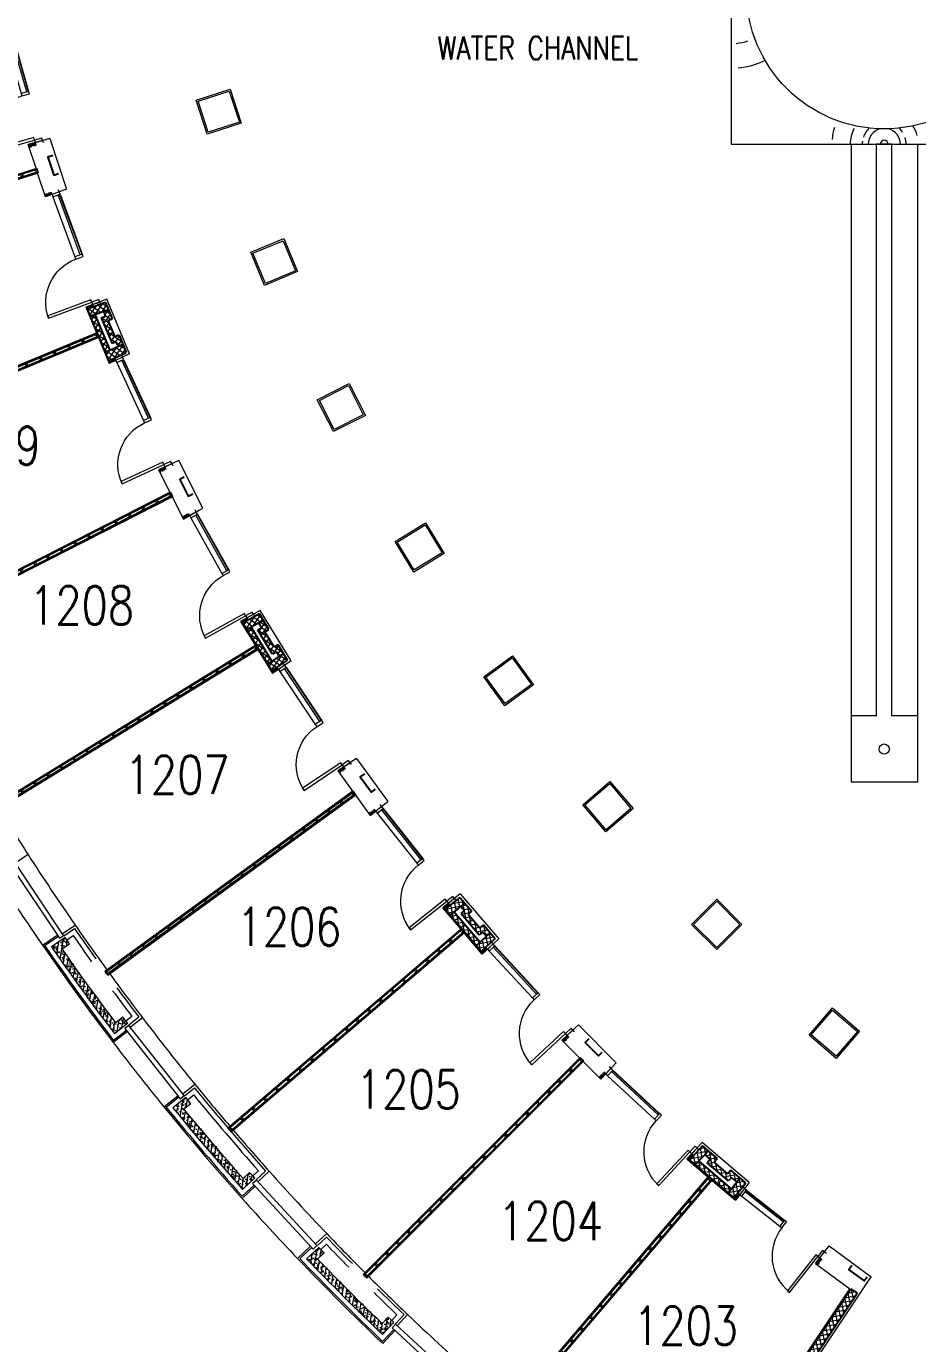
# Model space of a CAD drawing. Header units: inches. Extents: x 13084 to 220150, y 6494 to 167180.
# Drawn here: x 46302 to 63770, y 57131 to 82939 of the extents above; entities that cross this region are included whole.
import ezdxf
from ezdxf.enums import TextEntityAlignment as Align

# ---------------------------------------------------------------- set-up
doc = ezdxf.new("R2010")
doc.units = ezdxf.units.IN
doc.header["$MEASUREMENT"] = 0
for name, color, linetype, lineweight in [('Ground Floor$0$A-G250-G-Walls-Low-Level', 8, 'Continuous', 15), ('Ground Floor$0$A-G250-G-Walls-Precast-Concrete', 7, 'Continuous', 15), ('Ground Floor$0$A-G250-M-Walls-Blockwork', 7, 'Continuous', 25), ('Ground Floor$0$A-G250-M-Walls-Plasterboard-Partition', 7, 'Continuous', 15), ('Ground Floor$0$A-G250-M-Water-Features', 251, 'Continuous', 20), ('Ground Floor$0$A-G252-H-Internal-Walls', 251, 'Continuous', 9), ('Ground Floor$0$A-G262-H-Precast-Panel', 251, 'Continuous', 5), ('Ground Floor$0$A-G312-M-Wall-Cladding-Panel', 7, 'Continuous', 9), ('Ground Floor$0$A-G312-M-Wall-Finish-Plaster', 7, 'Continuous', 15), ('Ground Floor$0$A-G321-M-Window', 251, 'Continuous', 9), ('Ground Floor$0$A-G322-M-Door', 251, 'Continuous', 15), ('Ground Floor$0$A-G4-M-Furniture-Built-In', 251, 'Continuous', 9), ('Ground Floor$0$A-G731-G-Site-Water-Features', 251, 'Continuous', 9), ('Ground Floor$0$Z-Z000-S-General-Notes-250', 7, 'Continuous', 30), ('Ground Floor$0$Z-Z001-S-Room-Name-Identification-250', 7, 'Continuous', 15)]:
    doc.layers.add(name, color=color, linetype=linetype, lineweight=lineweight)
doc.styles.add('Ground Floor$0$Symbol-RomanS', font='ROMANS.shx', dxfattribs={"width": 0.8})
doc.styles.add('Ground Floor$0$Tag-RomanS', font='romans.shx', dxfattribs={"width": 0.8})
pattern_1 = [(101, (31615.24, 164129.57), (-77.91666, -15.145464), []), (191, (31615.24, 164129.57), (15.145464, -77.91666), [])]
pattern_2 = [(55, (31615.24, 164129.57), (-65.020194, 45.52763), []), (145, (31615.24, 164129.57), (-45.52763, -65.020194), [])]
pattern_3 = [(140, (31615.24, 164129.57), (4.781726, 54.6554), [5.715, -62.865]), (85, (31615.24, 164129.57), (-57.316993, -10.572848), [4.572, -50.292]), (190.451, (31615.637, 164134.124), (-52.535006, 44.08275), [4.857, -53.427]), (136.1842, (31600, 164129.57), (12.6127, 81.323712), [8.5725, -94.2975]), (186.6356, (31601.05, 164136.35), (-74.227667, 71.22127), [7.2855, -80.1405]), (81.184, (31600, 164129.57), (-74.227535, 71.22138), [6.858, -75.438]), (111, (31603.81, 164137.19), (30.679656, 45.484464), [5.715, -62.865]), (56, (31603.81, 164137.19), (-55.25639, 18.540609), [4.572, -50.292]), (161.4514, (31606.365, 164140.98), (-24.576857, 64.024947), [4.857, -53.427]), (127.5, (31615.239, 164129.57), (-25.3665117, 0.926581), [0, -49.6824, 0, -51.054, 0, -50.4825]), (97.5, (31615.24, 164129.57), (-30.0541724, 20.045899), [0, -29.1084, 0, -48.5394, 0, -19.2405]), (57.5, (31615.239, 164112.577), (1.7186232, 40.6771786), [0, -19.05, 0, -59.436, 0, -78.867]), (47.5, (31615.24, 164104.957), (-7.627947, 44.438754), [0, -24.765, 0, -39.4716, 0, -56.007])]
pattern_4 = [(80, (31615.24, 164129.57), (-78.169115, 13.783324), [])]
pattern_5 = [(50, (31615.24, 164129.57), (182.18467, -15.93909), [19.05, -209.55]), (355, (31615.24, 164129.57), (-35.24283, 191.05664), [15.24, -167.64]), (100.451, (31630.42, 164128.24), (146.9425, 175.1167), [16.19, -178.09]), (46.1842, (31615.24, 164180.37), (271.07904, -42.04233), [28.575, -314.325]), (96.6356, (31637.83, 164176.87), (237.40423, 247.42556), [24.285, -267.135]), (351.184, (31615.24, 164180.37), (237.4046, 247.4251), [22.86, -251.46]), (21, (31640.64, 164167.67), (151.61488, -102.26552), [19.05, -209.55]), (326, (31640.64, 164167.67), (61.80203, 184.18797), [15.24, -167.64]), (71.4514, (31653.27, 164159.15), (213.4165, 81.92286), [16.19, -178.09]), (37.5, (31615.24, 164129.57), (3.088603, 84.55504), [0, -165.608, 0, -170.18, 0, -168.275]), (7.5, (31615.24, 164129.57), (66.81966, 100.180575), [0, -97.028, 0, -161.798, 0, -64.135]), (327.5, (31558.6, 164129.57), (135.590595, -5.728744), [0, -63.5, 0, -198.12, 0, -262.89]), (317.5, (31533.2, 164129.57), (148.12918, 25.42649), [0, -82.55, 0, -131.572, 0, -186.69])]

# ---------------------------------------------------------------- blocks, each defined once
blk = doc.blocks.new('Ground Floor$0$tag-roomname')
at = {"lineweight": 18, "ltscale": 0.01, "style": 'Ground Floor$0$Tag-RomanS', "width": 0.8}
blk.add_attdef('ROOM_NO_2', text='', height=3, dxfattribs=at).set_placement((0, 1.61), align=Align.MIDDLE_CENTER)
at = {"linetype": 'ByBlock', "lineweight": 13, "ltscale": 0.01, "style": 'Ground Floor$0$Tag-RomanS', "width": 0.8, "flags": 1}
for tag, p in [('ROOM_NAME_1', (0, -2.29)), ('AREA', (0, -5.74))]:
    blk.add_attdef(tag, text='', height=2.8, dxfattribs=at).set_placement(p, align=Align.MIDDLE_CENTER)
blk = doc.blocks.new('Ground Floor$0$Door1-faculty offices-2300')
at = {"layer": 'Ground Floor$0$A-G321-M-Window', "elevation": 0}
blk.add_lwpolyline([(50, -65), (1300, -65), (1300, -35), (50, -35)], close=True, dxfattribs=at)
at = {"layer": 'Ground Floor$0$A-G322-M-Door'}
for p, q in [((50, 75), (1300, 75)), ((50, -75), (1300, -75))]:
    blk.add_line(p, q, dxfattribs=at)
at = {"layer": 'Ground Floor$0$A-G322-M-Door', "elevation": 0}
for points in [[(2200, 975), (2250, 975), (2250, 75), (2200, 75)], [(50, 75), (50, -75), (0, -75), (0, 75)], [(1350, 75), (1350, -75), (1300, -75), (1300, 75)], [(2300, 75), (2300, -75), (2250, -75), (2250, 75)]]:
    blk.add_lwpolyline(points, close=True, dxfattribs=at)
at = {"layer": 'Ground Floor$0$A-G322-M-Door'}
blk.add_arc((2250, 75), 900, 90, 180, dxfattribs=at)
blk = doc.blocks.new('Ground Floor$0$Door1-faculty offices-2000')
at = {"layer": 'Ground Floor$0$A-G321-M-Window', "extrusion": (3.11637e-20, -1.53377e-09, 1), "elevation": 0}
blk.add_lwpolyline([(1949, 10), (1000, 10), (1000, 40), (1949, 40)], close=True, dxfattribs=at)
at = {"layer": 'Ground Floor$0$A-G322-M-Door'}
for p, q in [((1949, 150, 0), (1000, 150, 0)), ((1949, 0, 0), (1000, 0, 0))]:
    blk.add_line(p, q, dxfattribs=at)
at = {"layer": 'Ground Floor$0$A-G322-M-Door', "extrusion": (3.1725e-20, 1.53377e-09, 1)}
for points in [[(100, 1050), (50, 1050), (50, 150), (100, 150)], [(0, 150), (0, 0), (50, 0), (50, 150)], [(950, 150), (950, 0), (1000, 0), (1000, 150)], [(1949, 150), (1949, 0), (2000, 0), (2000, 150)]]:
    blk.add_lwpolyline(points, close=True, dxfattribs=at)
at = {"layer": 'Ground Floor$0$A-G322-M-Door'}
blk.add_arc((50, 146, 0), 900, 359.7761, 89.7761, dxfattribs=at)
blk = doc.blocks.new('Ground Floor$0$Part Frame3')
at = {"extrusion": (-4.90887e-13, -3.28e-13, -1)}
for p, q in [((0, 100), (6015, 100)), ((0, 0), (6015, 0))]:
    blk.add_line(p, q, dxfattribs=at)
for p, q in [((0, 100), (0, 0)), ((6015, 100), (6015, 0))]:
    blk.add_line(p, q)
at = {"extrusion": (-4.90887e-13, -2.8924e-12, -1)}
for p, q in [((0, 87), (6015, 87, 0)), ((0, 75), (6015, 75, 0)), ((6015, 25, 0), (0, 25)), ((6015, 12, 0), (0, 12))]:
    blk.add_line(p, q, dxfattribs=at)
at = {"extrusion": (-4.90887e-13, -3.28e-13, -1), "elevation": 0}
for points in [[(0, 25), (0, 75), (-50, 75), (-50, 65), (-10, 65), (-10, 35), (-50, 35), (-50, 25)], [(-300, 25), (-300, 75), (-350, 75), (-350, 65), (-310, 65), (-310, 35), (-350, 35), (-350, 25)], [(-600, 25), (-600, 75), (-650, 75), (-650, 65), (-610, 65), (-610, 35), (-650, 35), (-650, 25)], [(-900, 25), (-900, 75), (-950, 75), (-950, 65), (-910, 65), (-910, 35), (-950, 35), (-950, 25)], [(-1200, 25), (-1200, 75), (-1250, 75), (-1250, 65), (-1210, 65), (-1210, 35), (-1250, 35), (-1250, 25)], [(-1500, 25), (-1500, 75), (-1550, 75), (-1550, 65), (-1510, 65), (-1510, 35), (-1550, 35), (-1550, 25)], [(-1800, 25), (-1800, 75), (-1850, 75), (-1850, 65), (-1810, 65), (-1810, 35), (-1850, 35), (-1850, 25)], [(-2100, 25), (-2100, 75), (-2150, 75), (-2150, 65), (-2110, 65), (-2110, 35), (-2150, 35), (-2150, 25)], [(-2400, 25), (-2400, 75), (-2450, 75), (-2450, 65), (-2410, 65), (-2410, 35), (-2450, 35), (-2450, 25)], [(-2700, 25), (-2700, 75), (-2750, 75), (-2750, 65), (-2710, 65), (-2710, 35), (-2750, 35), (-2750, 25)], [(-3000, 25), (-3000, 75), (-3050, 75), (-3050, 65), (-3010, 65), (-3010, 35), (-3050, 35), (-3050, 25)]]:
    blk.add_lwpolyline(points, close=True, dxfattribs=at)
at = {"extrusion": (4.90887e-13, -3.28e-13, -1), "elevation": 0}
for points in [[(-3315, 25), (-3315, 75), (-3265, 75), (-3265, 65), (-3305, 65), (-3305, 35), (-3265, 35), (-3265, 25)], [(-3615, 25), (-3615, 75), (-3565, 75), (-3565, 65), (-3605, 65), (-3605, 35), (-3565, 35), (-3565, 25)], [(-3915, 25), (-3915, 75), (-3865, 75), (-3865, 65), (-3905, 65), (-3905, 35), (-3865, 35), (-3865, 25)], [(-4215, 25), (-4215, 75), (-4165, 75), (-4165, 65), (-4205, 65), (-4205, 35), (-4165, 35), (-4165, 25)], [(-4515, 25), (-4515, 75), (-4465, 75), (-4465, 65), (-4505, 65), (-4505, 35), (-4465, 35), (-4465, 25)], [(-4815, 25), (-4815, 75), (-4765, 75), (-4765, 65), (-4805, 65), (-4805, 35), (-4765, 35), (-4765, 25)], [(-5115, 25), (-5115, 75), (-5065, 75), (-5065, 65), (-5105, 65), (-5105, 35), (-5065, 35), (-5065, 25)], [(-5415, 25), (-5415, 75), (-5365, 75), (-5365, 65), (-5405, 65), (-5405, 35), (-5365, 35), (-5365, 25)], [(-5715, 25), (-5715, 75), (-5665, 75), (-5665, 65), (-5705, 65), (-5705, 35), (-5665, 35), (-5665, 25)], [(-6015, 25), (-6015, 75), (-5965, 75), (-5965, 65), (-6005, 65), (-6005, 35), (-5965, 35), (-5965, 25)]]:
    blk.add_lwpolyline(points, close=True, dxfattribs=at)
blk = doc.blocks.new('Ground Floor$0$Part Frame4')
for p, q in [((0, 100), (6016, 100, 0)), ((0, 100), (0, 0)), ((0, 87), (6016, 87)), ((0, 75), (6016, 75)), ((6016, 25), (0, 25)), ((6016, 13), (0, 13)), ((0, 0), (6016, 0, 0)), ((6016, 100, 0), (6016, 0, 0))]:
    blk.add_line(p, q)
at = {"elevation": 0}
for points in [[(0, 25), (0, 75), (50, 75), (50, 65), (10, 65), (10, 35), (50, 35), (50, 25)], [(300, 25), (300, 75), (350, 75), (350, 65), (310, 65), (310, 35), (350, 35), (350, 25)], [(600, 25), (600, 75), (650, 75), (650, 65), (610, 65), (610, 35), (650, 35), (650, 25)], [(900, 25), (900, 75), (950, 75), (950, 65), (910, 65), (910, 35), (950, 35), (950, 25)], [(1200, 25), (1200, 75), (1250, 75), (1250, 65), (1210, 65), (1210, 35), (1250, 35), (1250, 25)], [(1500, 25), (1500, 75), (1550, 75), (1550, 65), (1510, 65), (1510, 35), (1550, 35), (1550, 25)], [(1800, 25), (1800, 75), (1850, 75), (1850, 65), (1810, 65), (1810, 35), (1850, 35), (1850, 25)], [(2100, 25), (2100, 75), (2150, 75), (2150, 65), (2110, 65), (2110, 35), (2150, 35), (2150, 25)], [(2400, 25), (2400, 75), (2450, 75), (2450, 65), (2410, 65), (2410, 35), (2450, 35), (2450, 25)], [(2700, 25), (2700, 75), (2750, 75), (2750, 65), (2710, 65), (2710, 35), (2750, 35), (2750, 25)], [(3000, 25), (3000, 75), (3050, 75), (3050, 65), (3010, 65), (3010, 35), (3050, 35), (3050, 25)], [(3316, 25), (3316, 75), (3266, 75), (3266, 65), (3306, 65), (3306, 35), (3266, 35), (3266, 25)], [(3616, 25), (3616, 75), (3566, 75), (3566, 65), (3606, 65), (3606, 35), (3566, 35), (3566, 25)], [(3916, 25), (3916, 75), (3866, 75), (3866, 65), (3906, 65), (3906, 35), (3866, 35), (3866, 25)], [(4216, 25), (4216, 75), (4166, 75), (4166, 65), (4206, 65), (4206, 35), (4166, 35), (4166, 25)], [(4516, 25), (4516, 75), (4466, 75), (4466, 65), (4506, 65), (4506, 35), (4466, 35), (4466, 25)], [(4816, 25), (4816, 75), (4766, 75), (4766, 65), (4806, 65), (4806, 35), (4766, 35), (4766, 25)], [(5116, 25), (5116, 75), (5066, 75), (5066, 65), (5106, 65), (5106, 35), (5066, 35), (5066, 25)], [(5416, 25), (5416, 75), (5366, 75), (5366, 65), (5406, 65), (5406, 35), (5366, 35), (5366, 25)], [(5716, 25), (5716, 75), (5666, 75), (5666, 65), (5706, 65), (5706, 35), (5666, 35), (5666, 25)], [(6016, 25), (6016, 75), (5966, 75), (5966, 65), (6006, 65), (6006, 35), (5966, 35), (5966, 25)]]:
    blk.add_lwpolyline(points, close=True, dxfattribs=at)

msp = doc.modelspace()

# ---------------------------------------------------------------- hatches: boundary and pattern name
at = {"layer": 'Ground Floor$0$A-G252-H-Internal-Walls'}
h = msp.add_hatch(dxfattribs=at)
h.set_pattern_fill('AR-CONC', color=256, scale=0.3, angle=90, style=0)
h.set_pattern_definition(pattern_3)
h.paths.add_polyline_path([(46479, 80648), (46359, 80614), (46371, 80576), (46488, 80614)])
h = msp.add_hatch(dxfattribs=at)
h.set_pattern_fill('AR-CONC', color=256, scale=0.3, angle=90, style=0)
h.set_pattern_definition(pattern_3)
h.paths.add_polyline_path([(46788, 79692), (46671, 79653), (46683, 79616), (46800, 79659)])
h = msp.add_hatch(dxfattribs=at)
h.set_pattern_fill('AR-CONC', color=256, scale=0.3, angle=90, style=0)
h.set_pattern_definition(pattern_3)
h.paths.add_polyline_path([(47605, 77473), (47488, 77430), (47502, 77397), (47617, 77440)])
h = msp.add_hatch(dxfattribs=at)
h.set_pattern_fill('ANSI37', color=256, scale=25, angle=10, style=0)
h.set_pattern_definition(pattern_2)
h.paths.add_polyline_path([(48119, 76888), (48035, 76854), (47901, 77177), (47985, 77211), (47911, 77388), (47815, 77353, 0.00055), (47851, 77264), (47771, 77231), (47981, 76723), (48062, 76756, 0.000549), (48099, 76668), (48192, 76711)])
h.paths.add_polyline_path([(47653, 77293), (47559, 77259), (47851, 76554), (47942, 76596)])
h.paths.add_polyline_path([(48260, 76547), (48192, 76711), (47851, 76554), (47919, 76389)])
h.paths.add_polyline_path([(47911, 77388), (47854, 77527), (47502, 77397), (47559, 77259)])
h = msp.add_hatch(dxfattribs=at)
h.set_pattern_fill('AR-CONC', color=256, scale=0.3, angle=90, style=0)
h.set_pattern_definition(pattern_3)
h.paths.add_polyline_path([(48031, 76441), (47919, 76389), (47932, 76357), (48046, 76409)])
h = msp.add_hatch(dxfattribs=at)
h.set_pattern_fill('AR-CONC', color=256, scale=0.3, angle=90, style=0)
h.set_pattern_definition(pattern_3)
h.paths.add_polyline_path([(49037, 74262), (49022, 74294), (48909, 74242), (48927, 74206)])
h = msp.add_hatch(dxfattribs=at)
h.set_pattern_fill('AR-CONC', color=256, scale=0.3, angle=90, style=0)
h.set_pattern_definition(pattern_3)
h.paths.add_polyline_path([(49494, 73368), (49477, 73398), (49367, 73342), (49385, 73307)])
h = msp.add_hatch(dxfattribs=at)
h.set_pattern_fill('AR-CONC', color=256, scale=0.3, angle=90, style=0)
h.set_pattern_definition(pattern_3)
h.paths.add_polyline_path([(50648, 71304), (50631, 71334), (50523, 71274), (50541, 71244)])
h = msp.add_hatch(dxfattribs=at)
h.set_pattern_fill('ANSI37', color=256, scale=25, angle=10, style=0)
h.set_pattern_definition(pattern_2)
h.paths.add_polyline_path([(50858, 71249, 0.00063), (50914, 71155), (50840, 71110), (51127, 70641), (51202, 70686, 0.00063), (51260, 70593), (51033, 70442), (51111, 70314), (51423, 70522), (51237, 70825), (51160, 70778), (50978, 71077), (51054, 71124), (50868, 71427), (50541, 71244), (50619, 71116)])
h.paths.add_polyline_path([(50707, 71165), (50619, 71116), (51033, 70442), (51116, 70497)], flags=17)
h = msp.add_hatch(dxfattribs=at)
h.set_pattern_fill('AR-CONC', color=256, scale=0.3, angle=90, style=0)
h.set_pattern_definition(pattern_3)
h.paths.add_polyline_path([(51233, 70353), (51213, 70382), (51111, 70314), (51129, 70284)])
h = msp.add_hatch(dxfattribs=at)
h.set_pattern_fill('AR-CONC', color=256, scale=0.3, angle=90, style=0)
h.set_pattern_definition(pattern_3)
h.paths.add_polyline_path([(52548, 68388), (52529, 68416), (52425, 68347), (52448, 68315)])
h = msp.add_hatch(dxfattribs=at)
h.set_pattern_fill('AR-CONC', color=256, scale=0.3, angle=90, style=0)
h.set_pattern_definition(pattern_3)
h.paths.add_polyline_path([(53118, 67603), (53018, 67530), (53041, 67499), (53139, 67576)])
h = msp.add_hatch(dxfattribs=at)
h.set_pattern_fill('ANSI37', color=256, scale=25, angle=56, style=0)
h.set_pattern_definition(pattern_1)
h.paths.add_polyline_path([(54506, 65641), (54603, 65527), (54898, 65760), (54800, 65874)])
h.paths.add_polyline_path([(54963, 65545), (55031, 65603), (54898, 65760), (54817, 65696, 0.00063), (54888, 65612), (54822, 65556), (55179, 65138), (55245, 65194, 0.00063), (55317, 65112), (55392, 65181), (55259, 65337), (55190, 65279)])
h.paths.add_polyline_path([(55116, 64926), (55214, 64812), (55490, 65067), (55392, 65181)])
h.paths.add_polyline_path([(55116, 64926), (55190, 64994), (54682, 65589), (54603, 65527)])
h = msp.add_hatch(dxfattribs=at)
h.set_pattern_fill('AR-CONC', color=256, scale=0.3, angle=90, style=0)
h.set_pattern_definition(pattern_3)
h.paths.add_polyline_path([(54581, 65745), (54483, 65668), (54506, 65641), (54602, 65718)])
h = msp.add_hatch(dxfattribs=at)
h.set_pattern_fill('AR-CONC', color=256, scale=0.3, angle=90, style=0)
h.set_pattern_definition(pattern_3)
h.paths.add_polyline_path([(55328, 64870), (55304, 64896), (55214, 64812), (55237, 64785)])
h = msp.add_hatch(dxfattribs=at)
h.set_pattern_fill('AR-CONC', color=256, scale=0.3, angle=90, style=0)
h.set_pattern_definition(pattern_3)
h.paths.add_polyline_path([(56934, 63135), (56911, 63160), (56819, 63075), (56847, 63047)])
h = msp.add_hatch(dxfattribs=at)
h.set_pattern_fill('AR-CONC', color=256, scale=0.3, angle=90, style=0)
h.set_pattern_definition(pattern_3)
h.paths.add_polyline_path([(57646, 62425), (57620, 62449), (57533, 62361), (57561, 62333)])
h = msp.add_hatch(dxfattribs=at)
h.set_pattern_fill('ANSI37', color=256, scale=25, angle=56, style=0)
h.set_pattern_definition(pattern_1)
h.paths.add_polyline_path([(59844, 60755), (59552, 61004), (59298, 60728), (59412, 60631), (59597, 60831, 0.000788), (59701, 60742), (59644, 60676), (60063, 60319), (60119, 60385, 0.00079), (60224, 60296), (60055, 60082), (60169, 59985), (60402, 60279), (60110, 60528), (60052, 60460), (59785, 60687)])
h.paths.add_polyline_path([(59480, 60704), (59412, 60631), (60055, 60082), (60117, 60161)], flags=17)
h = msp.add_hatch(dxfattribs=at)
h.set_pattern_fill('AR-CONC', color=256, scale=0.3, angle=90, style=0)
h.set_pattern_definition(pattern_3)
h.paths.add_polyline_path([(59355, 60842), (59271, 60751), (59298, 60728), (59381, 60819)])
h = msp.add_hatch(dxfattribs=at)
h.set_pattern_fill('AR-CONC', color=256, scale=0.3, angle=90, style=0)
h.set_pattern_definition(pattern_3)
h.paths.add_polyline_path([(60273, 60060), (60246, 60081), (60169, 59985), (60196, 59962)])
h = msp.add_hatch(dxfattribs=at)
h.set_pattern_fill('AR-CONC', color=256, scale=0.3, angle=90, style=0)
h.set_pattern_definition(pattern_3)
h.paths.add_polyline_path([(61893, 58779), (61865, 58801), (61788, 58703), (61820, 58679)])
h = msp.add_hatch(dxfattribs=at)
h.set_pattern_fill('ANSI37', color=256, scale=25, angle=56, style=0)
h.set_pattern_definition(pattern_1)
h.paths.add_polyline_path([(62584, 58120), (62463, 58208), (59117, 53204), (59239, 53116)])
at = {"layer": 'Ground Floor$0$A-G262-H-Precast-Panel'}
h = msp.add_hatch(dxfattribs=at)
h.set_pattern_fill('AR-CONC', color=256, style=0)
h.set_pattern_definition(pattern_5)
edge = h.paths.add_edge_path()
edge.add_line((47003, 64866), (47149, 64964))
edge.add_line((47149, 64964), (47063, 65087))
edge.add_line((47063, 65087), (46792, 64906))
edge.add_arc((88115, 93630), 50325, 214.8032, 217.1968)
edge.add_line((48028, 63205), (48286, 63408))
edge.add_line((48286, 63408), (48193, 63526))
edge.add_line((48193, 63526), (48055, 63418))
edge.add_arc((88115, 93630), 50175, 214.9776, 217.0223, ccw=False)
h = msp.add_hatch(dxfattribs=at)
h.set_pattern_fill('ANSI31', color=256, scale=25, angle=35, style=0)
h.set_pattern_definition(pattern_4)
edge = h.paths.add_edge_path()
edge.add_line((47003, 64866), (47149, 64964))
edge.add_line((47149, 64964), (47063, 65087))
edge.add_line((47063, 65087), (46792, 64906))
edge.add_arc((88115, 93630), 50325, 214.8032, 217.1968)
edge.add_line((48028, 63205), (48286, 63408))
edge.add_line((48286, 63408), (48193, 63526))
edge.add_line((48193, 63526), (48055, 63418))
edge.add_arc((88115, 93630), 50175, 214.9776, 217.0223, ccw=False)
h = msp.add_hatch(dxfattribs=at)
h.set_pattern_fill('ANSI31', color=256, scale=25, angle=35, style=0)
h.set_pattern_definition(pattern_4)
edge = h.paths.add_edge_path()
edge.add_arc((88115, 93630), 50325, 219.3032, 221.6968)
edge.add_line((50539, 60154), (50780, 60377))
edge.add_line((50780, 60377), (50678, 60487))
edge.add_line((50678, 60487), (50549, 60368))
edge.add_arc((88115, 93630), 50175, 219.4776, 221.5223, ccw=False)
edge.add_line((49387, 61729), (49524, 61838))
edge.add_line((49524, 61838), (49429, 61954))
edge.add_line((49429, 61954), (49173, 61753))
h = msp.add_hatch(dxfattribs=at)
h.set_pattern_fill('AR-CONC', color=256, style=0)
h.set_pattern_definition(pattern_5)
edge = h.paths.add_edge_path()
edge.add_arc((88115, 93630), 50325, 219.3032, 221.6968)
edge.add_line((50539, 60154), (50780, 60377))
edge.add_line((50780, 60377), (50678, 60487))
edge.add_line((50678, 60487), (50549, 60368))
edge.add_arc((88115, 93630), 50175, 219.4776, 221.5223, ccw=False)
edge.add_line((49387, 61729), (49524, 61838))
edge.add_line((49524, 61838), (49429, 61954))
edge.add_line((49429, 61954), (49173, 61753))
h = msp.add_hatch(dxfattribs=at)
h.set_pattern_fill('AR-CONC', color=256, style=0)
h.set_pattern_definition(pattern_5)
edge = h.paths.add_edge_path()
edge.add_arc((88115, 93630), 50325, 223.8032, 226.1968)
edge.add_line((53281, 57309), (53504, 57550))
edge.add_line((53504, 57550), (53394, 57652))
edge.add_line((53394, 57652), (53275, 57523))
edge.add_arc((88115, 93630), 50175, 223.9776, 226.0223, ccw=False)
edge.add_line((52009, 58789), (52137, 58908))
edge.add_line((52137, 58908), (52033, 59016))
edge.add_line((52033, 59016), (51795, 58795))
h = msp.add_hatch(dxfattribs=at)
h.set_pattern_fill('ANSI31', color=256, scale=25, angle=35, style=0)
h.set_pattern_definition(pattern_4)
edge = h.paths.add_edge_path()
edge.add_arc((88115, 93630), 50325, 223.8032, 226.1968)
edge.add_line((53281, 57309), (53504, 57550))
edge.add_line((53504, 57550), (53394, 57652))
edge.add_line((53394, 57652), (53275, 57523))
edge.add_arc((88115, 93630), 50175, 223.9776, 226.0223, ccw=False)
edge.add_line((52009, 58789), (52137, 58908))
edge.add_line((52137, 58908), (52033, 59016))
edge.add_line((52033, 59016), (51795, 58795))

# ---------------------------------------------------------------- linework, layer by layer
at = {"layer": 'Ground Floor$0$A-G250-G-Walls-Low-Level'}
for centre, radius, start, end in [((88227, 93706), 49835, 212.797, 214.7056), ((88115, 93630), 50450, 212.8414, 214.6586), ((88221, 93714), 49835, 217.297, 219.2056), ((88115, 93630), 50450, 217.3414, 219.1586), ((88214, 93722), 49835, 221.797, 223.7056), ((88115, 93630), 50450, 221.8414, 223.6586), ((88206, 93730), 49835, 226.297, 228.2056)]:
    msp.add_arc(centre, radius, start, end, dxfattribs=at)
at = {"layer": 'Ground Floor$0$A-G250-G-Walls-Precast-Concrete'}
for points in [[(47003, 64866), (47149, 64964), (47063, 65087), (46792, 64906, 0.010445), (48028, 63205), (48286, 63408), (48193, 63526), (48055, 63418, -0.008922)], [(49173, 61753, 0.010445), (50539, 60154), (50780, 60377), (50678, 60487), (50549, 60368, -0.008922), (49387, 61729), (49524, 61838), (49429, 61954)], [(51795, 58795, 0.010445), (53281, 57309), (53504, 57550), (53394, 57652), (53275, 57523, -0.008922), (52009, 58789), (52137, 58908), (52033, 59016)]]:
    msp.add_lwpolyline(points, format="xyb", close=True, dxfattribs=at)
at = {"layer": 'Ground Floor$0$A-G250-M-Walls-Blockwork'}
for p, q in [((47854, 77527, 0), (47502, 77397, 0)), ((47854, 77527, 0), (47985, 77211, 0)), ((47919, 76389), (47502, 77397, 0)), ((47911, 77388, 0), (47559, 77259, 0)), ((47942, 76596), (47653, 77293, 0)), ((47771, 77231, 0), (47851, 77264, 0)), ((47771, 77231, 0), (47981, 76723, 0)), ((47901, 77177, 0), (47985, 77211, 0)), ((47901, 77177, 0), (48035, 76854)), ((47851, 76554, 0), (48192, 76711, 0)), ((48062, 76756, 0), (47981, 76723, 0)), ((48119, 76888, 0), (48035, 76854, 0)), ((48119, 76888, 0), (48260, 76547)), ((47919, 76389), (48260, 76547, 0)), ((50868, 71427, 0), (50541, 71244, 0)), ((50541, 71244, 0), (51111, 70314)), ((50945, 71298, 0), (50619, 71116, 0)), ((51054, 71124), (50868, 71427)), ((50707, 71165, 0), (51116, 70497)), ((50840, 71110, 0), (50914, 71155, 0)), ((51127, 70641, 0), (50840, 71110, 0)), ((50978, 71077, 0), (51054, 71124, 0)), ((51160, 70778, 0), (50978, 71077, 0)), ((51237, 70825, 0), (51160, 70778, 0)), ((51423, 70522, 0), (51237, 70825, 0)), ((51033, 70442, 0), (51343, 70649, 0)), ((51111, 70314), (51423, 70522, 0)), ((51202, 70686, 0), (51127, 70641, 0)), ((54800, 65874, 0), (54506, 65641, 0)), ((54800, 65874, 0), (55031, 65603, 0)), ((55214, 64812), (54506, 65641)), ((54898, 65760, 0), (54603, 65527, 0)), ((55190, 64994), (54682, 65589)), ((54822, 65556, 0), (54888, 65612, 0)), ((54822, 65556, 0), (55179, 65138, 0)), ((54963, 65545, 0), (55031, 65603, 0)), ((54963, 65545, 0), (55190, 65279, 0)), ((55259, 65337, 0), (55190, 65279, 0)), ((55259, 65337, 0), (55490, 65067, 0)), ((55116, 64926, 0), (55392, 65181, 0)), ((55245, 65194, 0), (55179, 65138, 0)), ((55214, 64812), (55490, 65067, 0)), ((59552, 61004, 0), (59298, 60728, 0)), ((59844, 60755), (59552, 61004)), ((59298, 60728, 0), (60169, 59985, 0)), ((59665, 60905, 0), (59412, 60631, 0)), ((59480, 60704, 0), (60117, 60161, 0)), ((59644, 60676, 0), (59701, 60742, 0)), ((60063, 60319, 0), (59644, 60676, 0)), ((59785, 60687, 0), (59844, 60755, 0)), ((60052, 60460, 0), (59785, 60687, 0)), ((60110, 60528, 0), (60052, 60460, 0)), ((60401, 60280, 0), (60110, 60528, 0)), ((60054, 60083, 0), (60285, 60376, 0)), ((60119, 60385, 0), (60063, 60319, 0)), ((60169, 59985, 0), (60401, 60280, 0)), ((59117, 53204, 0), (62462, 58208, 0)), ((59238, 53117, 0), (62583, 58120, 0)), ((62462, 58208, 0), (62583, 58120))]:
    msp.add_line(p, q, dxfattribs=at)
for points in [[(46820, 80407), (46725, 80376), (46839, 80024), (46935, 80055)], [(46820, 80407), (46725, 80376), (46839, 80024), (46935, 80055)], [(49397, 74109), (49308, 74064), (49476, 73734), (49565, 73780)], [(52928, 68293), (52847, 68234), (53064, 67935), (53145, 67994)], [(57324, 63100), (57254, 63030), (57515, 62768), (57586, 62839)], [(62479, 58659), (62420, 58578), (62720, 58361), (62779, 58442)]]:
    msp.add_lwpolyline(points, dxfattribs=at)
for start, end in [(201.993, 202.1191), (202.8441, 202.97), (210.993, 211.1375), (211.8625, 212.007), (219.993, 220.1375), (220.8625, 221.0069), (228.993, 229.1735), (229.8986, 230.0795)]:
    msp.add_arc((88115, 93630, 0), 43463, start, end, dxfattribs=at)
at = {"layer": 'Ground Floor$0$A-G250-M-Walls-Plasterboard-Partition', "extrusion": (-1.7712e-11, 1.7712e-11, -1), "elevation": 0}
for points in [[(-56972, 62522), (-57008, 62487), (-56972, 62451), (-56965, 62459), (-56994, 62487), (-56972, 62508), (-56944, 62480), (-56937, 62487)], [(-56548, 62098), (-56584, 62063), (-56548, 62027), (-56541, 62034), (-56569, 62063), (-56548, 62084), (-56520, 62055), (-56513, 62063)], [(-56124, 61674), (-56159, 61638), (-56124, 61603), (-56117, 61610), (-56145, 61638), (-56124, 61660), (-56096, 61631), (-56089, 61638)], [(-55700, 61249), (-55735, 61214), (-55700, 61179), (-55693, 61186), (-55721, 61214), (-55700, 61235), (-55671, 61207), (-55664, 61214)], [(-55275, 60825), (-55311, 60790), (-55275, 60754), (-55268, 60761), (-55297, 60790), (-55275, 60811), (-55247, 60783), (-55240, 60790)]]:
    msp.add_lwpolyline(points, close=True, dxfattribs=at)
at = {"layer": 'Ground Floor$0$A-G250-M-Walls-Plasterboard-Partition', "extrusion": (-1.6318e-11, 1.91059e-11, -1), "elevation": 0}
msp.add_lwpolyline([(-51465, 62294), (-51432, 62332), (-51394, 62300), (-51401, 62292), (-51431, 62318), (-51450, 62295), (-51420, 62269), (-51427, 62262)], close=True, dxfattribs=at)
at = {"layer": 'Ground Floor$0$A-G250-M-Water-Features'}
for p, q in [((62465, 80630, 0), (62465, 68130, 0)), ((63765, 80630, 0), (63765, 68130, 0)), ((63765, 68130, 0), (62465, 68130, 0))]:
    msp.add_line(p, q, dxfattribs=at)
msp.add_lwpolyline([(66115, 86630), (60115, 86630), (60115, 80630), (66115, 80630)], close=True, dxfattribs=at)
at = {"layer": 'Ground Floor$0$A-G312-M-Wall-Cladding-Panel'}
for p, q in [((46617, 64939), (46908, 65134)), ((46659, 64931), (46925, 65109)), ((46908, 65134), (46925, 65109)), ((48281, 63245), (48006, 63028)), ((48262, 63269), (48011, 63071)), ((48262, 63269), (48281, 63245)), ((48996, 61772), (49271, 61989)), ((49039, 61767), (49290, 61965)), ((49271, 61989), (49290, 61965)), ((50787, 60213), (50530, 59976)), ((50767, 60235), (50532, 60019)), ((50767, 60235), (50787, 60213)), ((51616, 58801), (51873, 59039)), ((51659, 58800), (51894, 59017)), ((51873, 59039), (51894, 59017)), ((53502, 57408), (53285, 57173)), ((53524, 57388), (53287, 57131)), ((53502, 57408), (53524, 57388))]:
    msp.add_line(p, q, dxfattribs=at)
for points in [[(50298, 81710), (50514, 81044), (49848, 80828), (49632, 81494)], [(50278, 81672), (50476, 81063), (49868, 80866), (49670, 81474)], [(51349, 78780), (51617, 78133), (50971, 77865), (50703, 78512)], [(51333, 78740), (51578, 78149), (50987, 77904), (50742, 78495)], [(52628, 75941), (52946, 75317), (52322, 74999), (52004, 75623)], [(52615, 75900), (52905, 75330), (52335, 75040), (52045, 75610)], [(54125, 73211), (54491, 72614), (53894, 72248), (53528, 72845)], [(54115, 73170), (54450, 72624), (53904, 72290), (53570, 72835)], [(55832, 70607), (56243, 70041), (55677, 69629), (55266, 70196)], [(55825, 70565), (56202, 70047), (55684, 69671), (55308, 70189)], [(57738, 68145), (58192, 67613), (57660, 67158), (57206, 67690)], [(57735, 68103), (58150, 67616), (57663, 67200), (57248, 67687)], [(59831, 65840), (60326, 65345), (59831, 64850), (59336, 65345)], [(59831, 65798), (60284, 65345), (59831, 64893), (59378, 65345)], [(62098, 63707), (62631, 63252), (62176, 62720), (61644, 63174)], [(62102, 63664), (62588, 63249), (62173, 62762), (61686, 63178)]]:
    msp.add_lwpolyline(points, close=True, dxfattribs=at)
for centre, radius, start, end in [((88115, 93630), 50450, 214.6586, 217.3414), ((88115, 93630), 50420, 214.6932, 217.3068), ((88115, 93630), 50450, 219.1586, 221.8414), ((88115, 93630), 50420, 219.1932, 221.8068), ((88115, 93630), 50450, 223.6586, 226.3414), ((88115, 93630), 50420, 223.6932, 226.3068), ((88116, 93630, 0), 59050, 218.13487, 233.4443)]:
    msp.add_arc(centre, radius, start, end, dxfattribs=at)
at = {"layer": 'Ground Floor$0$A-G312-M-Wall-Finish-Plaster'}
for p, q in [((46764, 80744), (46340, 80624)), ((46491, 80158, 0), (46340, 80624, 0)), ((46479, 80648, 0), (46359, 80614, 0)), ((46371, 80576), (46359, 80614)), ((46475, 80662), (46488, 80614)), ((46619, 80703), (46631, 80661)), ((46764, 80744, 0), (47087, 79749)), ((46674, 79597), (46522, 80063, 0)), ((47087, 79749), (46674, 79597)), ((46683, 79616), (46671, 79653)), ((46683, 79616), (46800, 79659)), ((46805, 79645), (46788, 79692)), ((46946, 79697), (46931, 79738)), ((47881, 77591), (47468, 77438)), ((47468, 77438), (47677, 76934)), ((47605, 77473, 0), (47488, 77430, 0)), ((47502, 77397), (47488, 77430)), ((47600, 77487), (47617, 77440, 0)), ((47741, 77539), (47758, 77492)), ((48324, 76521), (47881, 77591)), ((47716, 76841), (47925, 76337)), ((48324, 76521), (47925, 76337)), ((48046, 76409, 0), (47932, 76357, 0)), ((48052, 76395), (48031, 76441)), ((48188, 76458), (48167, 76504, 0)), ((47919, 76389), (47932, 76357)), ((49289, 74433, 0), (48889, 74249, 0)), ((49152, 74370), (49171, 74331)), ((49763, 73502), (49289, 74433, 0)), ((48889, 74249), (49111, 73812)), ((48909, 74242, 0), (49022, 74294)), ((48909, 74242, 0), (48927, 74206)), ((49016, 74307), (49037, 74262)), ((49157, 73723), (49379, 73287)), ((49367, 73342), (49385, 73307)), ((49379, 73287), (49763, 73502)), ((49385, 73307), (49494, 73368)), ((49501, 73355), (49477, 73398)), ((49632, 73428), (49611, 73466)), ((49632, 73428), (49685, 73458)), ((50886, 71494, 0), (50502, 71279, 0)), ((51491, 70507), (50886, 71494, 0)), ((50502, 71279), (50787, 70813, 0)), ((50631, 71334, 0), (50523, 71274, 0)), ((50523, 71274, 0), (50541, 71244, 0)), ((50624, 71348, 0), (50648, 71304, 0)), ((50755, 71421, 0), (50779, 71377, 0)), ((50839, 70728, 0), (51125, 70262, 0)), ((51491, 70507), (51125, 70262, 0)), ((51366, 70424), (51338, 70465)), ((51111, 70314, 0), (51129, 70284, 0)), ((51233, 70353, 0), (51129, 70284, 0)), ((51241, 70340), (51213, 70382, 0)), ((52770, 68596, 0), (52404, 68351, 0)), ((52529, 68416, 0), (52425, 68347, 0)), ((52520, 68429, 0), (52548, 68388, 0)), ((52645, 68512, 0), (52669, 68476, 0)), ((52770, 68596, 0), (53384, 67750, 0)), ((52404, 68351, 0), (52692, 67955, 0)), ((52425, 68347, 0), (52448, 68315)), ((52750, 67874, 0), (53038, 67477)), ((53038, 67477), (53384, 67750, 0)), ((53266, 67657, 0), (53239, 67691, 0)), ((53018, 67530), (53041, 67499)), ((53041, 67499), (53139, 67576)), ((53148, 67564), (53118, 67603)), ((54807, 65943), (54461, 65670)), ((54689, 65850), (54720, 65810)), ((54807, 65943, 0), (55559, 65063, 0)), ((54816, 65255), (54461, 65670, 0)), ((54581, 65745), (54483, 65668, 0)), ((54506, 65641), (54483, 65668)), ((54571, 65757), (54602, 65718)), ((55236, 64764, 0), (54881, 65179)), ((55559, 65063, 0), (55236, 64764)), ((55237, 64785), (55214, 64812)), ((55328, 64870), (55237, 64785, 0)), ((55338, 64859), (55304, 64896)), ((55448, 64961), (55414, 64997, 0)), ((48313, 63366), (48310, 63370)), ((56798, 63076, 0), (57121, 63375, 0)), ((57011, 63273, 0), (57040, 63241, 0)), ((57121, 63375, 0), (57860, 62635, 0)), ((56798, 63076, 0), (57144, 62729, 0)), ((56911, 63160, 0), (56819, 63075, 0)), ((56819, 63075), (56847, 63047)), ((56901, 63171, 0), (56934, 63135, 0)), ((57215, 62658, 0), (57561, 62312, 0)), ((57860, 62635, 0), (57561, 62312, 0)), ((57758, 62525, 0), (57726, 62555, 0)), ((57533, 62361), (57561, 62333)), ((57561, 62333), (57646, 62425, 0)), ((57656, 62415), (57620, 62449)), ((59548, 61073), (59249, 60750)), ((59446, 60963), (59483, 60929, 0)), ((60470, 60286, 0), (59548, 61073, 0)), ((59249, 60750, 0), (59665, 60395, 0)), ((59355, 60842), (59271, 60751)), ((59271, 60751, 0), (59298, 60728, 0)), ((59344, 60853), (59381, 60819, 0)), ((59741, 60330, 0), (60197, 59941, 0)), ((60470, 60286, 0), (60197, 59941, 0)), ((60377, 60169), (60338, 60200, 0)), ((60169, 59985, 0), (60195, 59963, 0)), ((60272, 60060, 0), (60195, 59963, 0)), ((60284, 60051, 0), (60245, 60082, 0)), ((61766, 58700), (62039, 59046)), ((61946, 58928), (61981, 58901)), ((62039, 59046, 0), (62859, 58443, 0)), ((61766, 58700), (62440, 58202)), ((61787, 58703, 0), (61865, 58801, 0)), ((61787, 58703, 0), (61820, 58679, 0)), ((61853, 58810, 0), (61893, 58779, 0)), ((59086, 52798, 0), (62859, 58443, 0)), ((59133, 53255), (62440, 58202, 0))]:
    msp.add_line(p, q, dxfattribs=at)
for points in [[(45765, 67619, 0.005383), (46336, 66712), (46086, 66545)], [(47008, 65165), (47258, 65331, 0.005383), (47878, 64457, 0.005282)], [(47036, 65123), (47245, 65263, 0.003636), (47662, 64670, 0.003636)], [(47094, 65042), (47219, 65125, 0.003144), (47581, 64612)], [(47937, 64376, 0.005383), (48577, 63517), (48341, 63331)], [(47993, 64045, 0.003134), (48368, 63543), (48252, 63452)], [(48074, 64104, 0.003626), (48507, 63526), (48310, 63370)], [(49368, 62027), (49604, 62213, 0.005383), (50291, 61390, 0.005282)], [(49396, 61992), (49399, 61988), (49597, 62143, 0.010775), (50991, 60511), (50806, 60340), (50810, 60336)], [(49464, 61911), (49581, 62004, 0.009791), (50851, 60518), (50742, 60417)], [(50356, 61314, 0.005383), (51061, 60507), (50840, 60303)], [(51967, 59084), (52188, 59288, 0.005383), (52937, 58522, 0.005383)], [(51997, 59052), (52001, 59048), (52186, 59218, 0.003637), (52691, 58698, 0.003637)], [(52071, 58976), (52182, 59078, 0.003145), (52620, 58628)], [(53007, 58451, 0.005383), (53774, 57702), (53570, 57482)], [(53116, 58132, 0.003133), (53564, 57696), (53463, 57587)], [(53186, 58203, 0.003625), (53704, 57700), (53533, 57515), (53537, 57512)]]:
    msp.add_lwpolyline(points, format="xyb", dxfattribs=at)
msp.add_lwpolyline([(47036, 65123), (47033, 65127)], dxfattribs=at)
at = {"layer": 'Ground Floor$0$A-G321-M-Window'}
for points in [[(47033, 65127), (46061, 66582), (45978, 66527), (46950, 65072)], [(49396, 61992), (48313, 63366), (48234, 63304), (49318, 61930)], [(51998, 59051), (50810, 60336), (50736, 60269), (51924, 58983)], [(54822, 56324), (53537, 57512), (53469, 57439), (54754, 56251)]]:
    msp.add_lwpolyline(points, close=True, dxfattribs=at)
at = {"layer": 'Ground Floor$0$A-G4-M-Furniture-Built-In'}
for p, q in [((62965, 69430, 0), (62965, 80630, 0)), ((63265, 80630, 0), (62965, 80630, 0)), ((63265, 69430, 0), (63265, 80630, 0)), ((62965, 69430, 0), (62465, 69430, 0)), ((63765, 69430, 0), (63265, 69430, 0))]:
    msp.add_line(p, q, dxfattribs=at)
for centre, radius in [((63115, 83630, 0), 2700), ((63115, 68780, 0), 100)]:
    msp.add_circle(centre, radius, dxfattribs=at)
at = {"layer": 'Ground Floor$0$A-G731-G-Site-Water-Features'}
for centre, radius, start, end in [((60115, 83630, 0), 1028, 275.3036, 288.6713), ((60115, 83630, 0), 1511, 275.1997, 296.1324), ((63115, 80630, 0), 1028, 161.3287, 174.6964), ((63119, 80630, 0), 671, 152.4078, 180.036), ((63123, 80622, 0), 442, 132.8772, 160.3702), ((63115, 80630, 0), 314, 106.4201, 180), ((63115, 80630, 0), 314, 0, 73.5799), ((63111, 80622, 0), 439, 34.0643, 47.5254), ((63115, 80630, 0), 667, 14.9794, 32.5779), ((63151, 80636, 0), 466, 173.7089, 180.7697), ((63115, 80630, 0), 77.4, 0, 180), ((63115, 80630, 0), 431, 0, 17.3565)]:
    msp.add_arc(centre, radius, start, end, dxfattribs=at)

# ---------------------------------------------------------------- block references
at = {"layer": 'Ground Floor$0$A-G250-M-Walls-Plasterboard-Partition'}
for p, rotation in [((40816, 78208), 18.00000000055953), ((42171, 74545), 22.50000000045907), ((43810, 70999), 26.99999962156421), ((45723, 67593), 31.499999621634), ((47896, 64347), 35.99999999936937)]:
    msp.add_blockref('Ground Floor$0$Part Frame3', p, dxfattribs=dict(at, rotation=rotation))
at = {"layer": 'Ground Floor$0$A-G250-M-Walls-Plasterboard-Partition', "extrusion": (-1.6318e-11, 1.91059e-11, -1), "rotation": 139.4999996218137}
msp.add_blockref('Ground Floor$0$Part Frame3', (-50253, 61358, 0), dxfattribs=at)
at = {"layer": 'Ground Floor$0$A-G250-M-Walls-Plasterboard-Partition', "extrusion": (-1.7712e-11, 1.7712e-11, -1), "xscale": -1, "rotation": 315.0000003786044}
msp.add_blockref('Ground Floor$0$Part Frame3', (-52972, 58416, 0), dxfattribs=at)
at = {"layer": 'Ground Floor$0$A-G250-M-Walls-Plasterboard-Partition', "extrusion": (-6.93923e-14, -5.86293e-13, -1), "xscale": -1, "rotation": 310.5000000000238}
msp.add_blockref('Ground Floor$0$Part Frame4', (-55843, 55767, 0), dxfattribs=at)
at = {"layer": 'Ground Floor$0$A-G322-M-Door', "xscale": -1}
for p, rotation in [((45921, 82896, 0), 105.78664353345), ((46876, 79671, 0), 110.2129606556138), ((48120, 76427, 0), 114.7869767537025), ((49567, 73392, 0), 119.2129604363135), ((51304, 70382, 0), 123.7870393179013), ((53207, 67611, 0), 128.2129603589084), ((55393, 64910, 0), 132.7869420851142), ((57707, 62470, 0), 137.2129538225489)]:
    msp.add_blockref('Ground Floor$0$Door1-faculty offices-2300', p, dxfattribs=dict(at, rotation=rotation))
at = {"layer": 'Ground Floor$0$A-G322-M-Door', "rotation": 141.662282799524}
msp.add_blockref('Ground Floor$0$Door1-faculty offices-2000', (61946, 58928, 0), dxfattribs=at)
at = {"layer": 'Ground Floor$0$Z-Z001-S-Room-Name-Identification-250'}
ref = msp.add_blockref('Ground Floor$0$tag-roomname', (45557, 74321), dxfattribs=dict(at, xscale=250, yscale=250, zscale=250))
ref.add_attrib('ROOM_NO_2', '1209', dxfattribs={"layer": '0', "lineweight": 18, "ltscale": 0.01, "height": 750, "style": 'Ground Floor$0$Tag-RomanS', "width": 0.8}).set_placement((45557, 74724), align=Align.MIDDLE_CENTER)
ref = msp.add_blockref('Ground Floor$0$tag-roomname', (47385, 71192), dxfattribs=dict(at, xscale=250, yscale=250, zscale=250))
ref.add_attrib('ROOM_NO_2', '1208', dxfattribs={"layer": '0', "lineweight": 18, "ltscale": 0.01, "height": 750, "style": 'Ground Floor$0$Tag-RomanS', "width": 0.8}).set_placement((47385, 71595), align=Align.MIDDLE_CENTER)
ref = msp.add_blockref('Ground Floor$0$tag-roomname', (49257, 67872), dxfattribs=dict(at, xscale=250, yscale=250, zscale=250))
ref.add_attrib('ROOM_NO_2', '1207', dxfattribs={"layer": '0', "lineweight": 18, "ltscale": 0.01, "height": 750, "style": 'Ground Floor$0$Tag-RomanS', "width": 0.8}).set_placement((49257, 68275), align=Align.MIDDLE_CENTER)
ref = msp.add_blockref('Ground Floor$0$tag-roomname', (51450, 64894), dxfattribs=dict(at, xscale=250, yscale=250, zscale=250))
ref.add_attrib('ROOM_NO_2', '1206', dxfattribs={"layer": '0', "lineweight": 18, "ltscale": 0.01, "height": 750, "style": 'Ground Floor$0$Tag-RomanS', "width": 0.8}).set_placement((51450, 65297), align=Align.MIDDLE_CENTER)
ref = msp.add_blockref('Ground Floor$0$tag-roomname', (53789, 61710), dxfattribs=dict(at, xscale=250, yscale=250, zscale=250))
ref.add_attrib('ROOM_NO_2', '1205', dxfattribs={"layer": '0', "lineweight": 18, "ltscale": 0.01, "height": 750, "style": 'Ground Floor$0$Tag-RomanS', "width": 0.8}).set_placement((53789, 62113), align=Align.MIDDLE_CENTER)
ref = msp.add_blockref('Ground Floor$0$tag-roomname', (56575, 59132), dxfattribs=dict(at, xscale=250, yscale=250, zscale=250))
ref.add_attrib('ROOM_NO_2', '1204', dxfattribs={"layer": '0', "lineweight": 18, "ltscale": 0.01, "height": 750, "style": 'Ground Floor$0$Tag-RomanS', "width": 0.8}).set_placement((56575, 59534), align=Align.MIDDLE_CENTER)
ref = msp.add_blockref('Ground Floor$0$tag-roomname', (59224, 57079), dxfattribs=dict(at, xscale=250, yscale=250, zscale=250))
ref.add_attrib('ROOM_NO_2', '1203', dxfattribs={"layer": '0', "lineweight": 18, "ltscale": 0.01, "height": 750, "style": 'Ground Floor$0$Tag-RomanS', "width": 0.8}).set_placement((59224, 57482), align=Align.MIDDLE_CENTER)

# ---------------------------------------------------------------- texts
at = {"layer": 'Ground Floor$0$Z-Z000-S-General-Notes-250', "insert": (54363, 82739, 0), "char_height": 450, "width": 4405.71, "attachment_point": 1, "style": 'Ground Floor$0$Symbol-RomanS'}
msp.add_mtext('WATER CHANNEL', dxfattribs=at)

doc.saveas('drawing.dxf')
